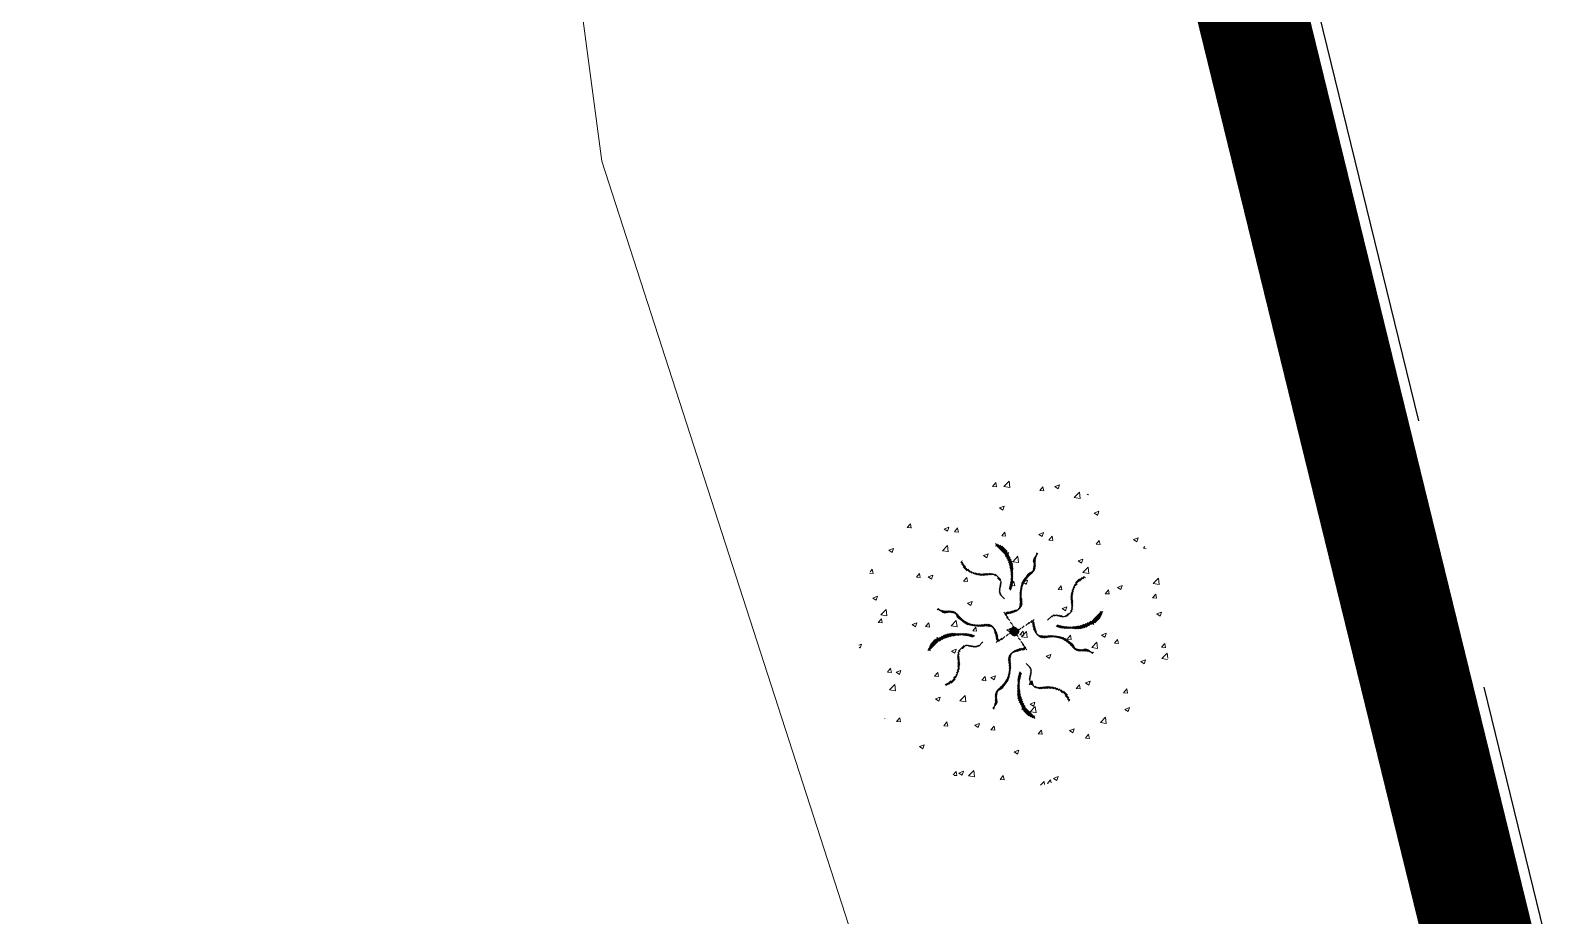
# Model space of a CAD drawing. Header units: metres. Extents: x -8 to 247, y -4 to 148.
# Drawn here: x 232.85 to 239.76, y 70.2 to 74.24 of the extents above; entities that cross this region are included whole.
import ezdxf

# ---------------------------------------------------------------- set-up
doc = ezdxf.new("R2010")
doc.units = ezdxf.units.M
doc.header["$LTSCALE"] = 5
doc.linetypes.add('DISCONTINU', pattern=[0.75, 0.5, -0.25])
doc.layers.add('800 Espace-vert', color=8, linetype='Continuous', lineweight=5)
doc.layers.add('801 ABRES JARDINS', color=8, linetype='Continuous', lineweight=0)
doc.layers.add('_contour jardin', color=3, linetype='Continuous')
doc.layers.add('limite de propriété', color=7, linetype='Continuous')

msp = doc.modelspace()

# ---------------------------------------------------------------- linework, layer by layer
at = {"layer": '800 Espace-vert', "color": 8}
msp.add_lwpolyline([(239.6511, 60.6618), (235.4562, 73.6423), (234.1494, 83.4617), (234.014, 84.5575), (231.5675, 91.2779), (229.7041, 95.402), (229.7041, 95.402), (228.1702, 95.4013), (228.1702, 90.1552), (230.9441, 90.1552), (230.9441, 78.1052), (230.9441, 66.0552)], dxfattribs=at)
at = {"layer": '801 ABRES JARDINS', "color": 8}
for p, q in [((237.2365, 72.1609), (237.251, 72.1781)), ((237.2365, 72.1609), (237.2544, 72.1593)), ((237.2544, 72.1591), (237.251, 72.1779)), ((237.2886, 72.1596), (237.3119, 72.184)), ((237.2886, 72.1596), (237.3152, 72.1555)), ((237.3152, 72.1553), (237.3119, 72.1838)), ((237.4517, 72.1421), (237.4661, 72.1593)), ((237.4696, 72.1403), (237.4661, 72.1591)), ((237.5208, 72.1598), (237.5418, 72.1678)), ((237.5208, 72.1598), (237.5357, 72.1497)), ((237.5358, 72.1495), (237.5418, 72.1676)), ((237.4517, 72.1421), (237.4696, 72.1405)), ((237.6087, 72.11), (237.6321, 72.1343)), ((237.6087, 72.11), (237.6354, 72.1058)), ((237.6354, 72.1056), (237.6321, 72.1341)), ((237.6669, 72.1232), (237.6692, 72.126)), ((237.6669, 72.1232), (237.6758, 72.1225)), ((237.2688, 72.063), (237.2898, 72.0711)), ((237.2688, 72.063), (237.2837, 72.053)), ((237.2837, 72.0527), (237.2898, 72.0709)), ((237.6999, 72.039), (237.7209, 72.0471)), ((237.6999, 72.039), (237.7148, 72.0289)), ((237.7148, 72.0287), (237.7209, 72.0468)), ((236.8478, 71.9729), (236.8622, 71.9901)), ((236.8478, 71.9729), (236.8657, 71.9713)), ((236.8657, 71.9711), (236.8622, 71.9899)), ((237.0167, 71.9663), (237.0377, 71.9743)), ((237.0167, 71.9663), (237.0316, 71.9562)), ((237.0316, 71.956), (237.0377, 71.9741)), ((237.0629, 71.9541), (237.0774, 71.9713)), ((237.0629, 71.9541), (237.0809, 71.9525)), ((237.0809, 71.9523), (237.0774, 71.9711)), ((237.2781, 71.9352), (237.2926, 71.9525)), ((237.2961, 71.9334), (237.2926, 71.9522)), ((237.4478, 71.9422), (237.4688, 71.9503)), ((237.4628, 71.9319), (237.4688, 71.9501)), ((236.7646, 71.8695), (236.7856, 71.8776)), ((236.7796, 71.8592), (236.7856, 71.8773)), ((237.0082, 71.8674), (237.0315, 71.8917)), ((237.0349, 71.8631), (237.0315, 71.8915)), ((237.3167, 71.8347), (237.2506, 71.9008)), ((237.322, 71.8241), (237.2512, 71.895)), ((237.2524, 71.8884), (237.2516, 71.8892)), ((237.3111, 71.8456), (237.2595, 71.8972)), ((237.3068, 71.8552), (237.2691, 71.8929)), ((237.2781, 71.9352), (237.2961, 71.9337)), ((237.3029, 71.8644), (237.2788, 71.8885)), ((237.4478, 71.9422), (237.4628, 71.9322)), ((237.4933, 71.9164), (237.5078, 71.9336)), ((237.4933, 71.9164), (237.5112, 71.9148)), ((237.5112, 71.9146), (237.5078, 71.9334)), ((237.7085, 71.8976), (237.7229, 71.9148)), ((237.7085, 71.8976), (237.7264, 71.896)), ((237.7264, 71.8958), (237.7229, 71.9146)), ((237.879, 71.9182), (237.9, 71.9263)), ((237.879, 71.9182), (237.8939, 71.9081)), ((237.8939, 71.9079), (237.9, 71.926)), ((237.9237, 71.8788), (237.9302, 71.8865)), ((237.9237, 71.8788), (237.9358, 71.8777)), ((236.7646, 71.8695), (236.7795, 71.8594)), ((237.0082, 71.8674), (237.0349, 71.8633)), ((237.1126, 71.7949), (237.0914, 71.8161)), ((237.1028, 71.81), (237.0937, 71.8191)), ((237.0978, 71.8203), (237.0967, 71.8214)), ((237.1958, 71.8455), (237.2168, 71.8535)), ((237.1958, 71.8455), (237.2107, 71.8354)), ((237.2107, 71.8352), (237.2168, 71.8533)), ((237.3256, 71.8152), (237.2946, 71.8463)), ((237.3277, 71.8079), (237.3013, 71.8342)), ((237.3288, 71.8015), (237.3059, 71.8244)), ((237.3091, 71.8529), (237.3068, 71.8552)), ((237.311, 71.8564), (237.3072, 71.8602)), ((237.3294, 71.7956), (237.3093, 71.8156)), ((237.3296, 71.79), (237.312, 71.8076)), ((237.3283, 71.8177), (237.3517, 71.8421)), ((237.3283, 71.8177), (237.355, 71.8136)), ((237.355, 71.8134), (237.3517, 71.8419)), ((237.4316, 71.8153), (237.4217, 71.8253)), ((237.4316, 71.81), (237.422, 71.8196)), ((237.4318, 71.8205), (237.4225, 71.8298)), ((237.4317, 71.8046), (237.4231, 71.8132)), ((237.4318, 71.7992), (237.424, 71.807)), ((237.4322, 71.8253), (237.4241, 71.8334)), ((237.433, 71.8299), (237.4262, 71.8366)), ((237.434, 71.8341), (237.4285, 71.8396)), ((237.4353, 71.8381), (237.4307, 71.8427)), ((237.4368, 71.8419), (237.4328, 71.8459)), ((237.4385, 71.8455), (237.4345, 71.8495)), ((237.4404, 71.8489), (237.4358, 71.8535)), ((237.4424, 71.8522), (237.437, 71.8577)), ((237.6269, 71.8215), (237.6479, 71.8295)), ((237.6269, 71.8215), (237.6418, 71.8114)), ((237.6418, 71.8112), (237.6479, 71.8293)), ((236.6765, 71.7659), (236.6921, 71.7645)), ((236.6787, 71.7715), (236.6887, 71.7833)), ((236.6921, 71.7643), (236.6887, 71.7831)), ((236.8894, 71.7472), (236.9039, 71.7645)), ((236.8894, 71.7472), (236.9073, 71.7457)), ((236.9073, 71.7454), (236.9039, 71.7642)), ((236.9437, 71.7487), (236.9647, 71.7568)), ((236.9437, 71.7487), (236.9586, 71.7387)), ((236.9586, 71.7384), (236.9647, 71.7565)), ((237.1329, 71.7693), (237.0959, 71.8063)), ((237.1212, 71.7757), (237.1026, 71.7943)), ((237.1046, 71.7284), (237.119, 71.7456)), ((237.1225, 71.7266), (237.119, 71.7454)), ((237.1422, 71.7653), (237.1245, 71.783)), ((237.1508, 71.762), (237.1396, 71.7732)), ((237.1587, 71.7594), (237.149, 71.7691)), ((237.1658, 71.7576), (237.1569, 71.7665)), ((237.1724, 71.7563), (237.1638, 71.7649)), ((237.1784, 71.7556), (237.1702, 71.7638)), ((237.1842, 71.7552), (237.1761, 71.7632)), ((237.1896, 71.755), (237.1817, 71.7629)), ((237.1949, 71.755), (237.1871, 71.7628)), ((237.2, 71.7553), (237.1922, 71.763)), ((237.2049, 71.7556), (237.1973, 71.7633)), ((237.2097, 71.7561), (237.2023, 71.7636)), ((237.2145, 71.7567), (237.2072, 71.7639)), ((237.2192, 71.7573), (237.2122, 71.7642)), ((237.2239, 71.7579), (237.2173, 71.7645)), ((237.2288, 71.7582), (237.2225, 71.7646)), ((237.2343, 71.7581), (237.2279, 71.7644)), ((237.2406, 71.757), (237.2337, 71.7639)), ((237.2496, 71.7533), (237.2402, 71.7627)), ((237.2737, 71.7345), (237.248, 71.7602)), ((237.276, 71.7269), (237.2595, 71.7434)), ((237.3297, 71.7846), (237.3142, 71.8002)), ((237.3296, 71.7794), (237.3159, 71.7931)), ((237.3295, 71.7742), (237.3173, 71.7864)), ((237.3294, 71.7691), (237.3184, 71.78)), ((237.3292, 71.7639), (237.3193, 71.7738)), ((237.3292, 71.7586), (237.3199, 71.7679)), ((237.3292, 71.7533), (237.3204, 71.7621)), ((237.329, 71.7323), (237.3205, 71.7408)), ((237.3292, 71.748), (237.3206, 71.7566)), ((237.3292, 71.7427), (237.3207, 71.7512)), ((237.3291, 71.7375), (237.3207, 71.7459)), ((237.387, 71.7326), (237.3803, 71.7393)), ((237.3892, 71.7357), (237.3827, 71.7422)), ((237.3915, 71.7387), (237.3851, 71.7452)), ((237.3939, 71.7417), (237.3874, 71.7481)), ((237.3963, 71.7445), (237.3897, 71.7511)), ((237.3988, 71.7473), (237.3919, 71.7543)), ((237.4014, 71.75), (237.394, 71.7575)), ((237.4041, 71.7526), (237.3962, 71.7606)), ((237.4069, 71.7552), (237.3986, 71.7634)), ((237.4097, 71.7577), (237.4015, 71.7659)), ((237.4125, 71.7602), (237.4049, 71.7678)), ((237.4153, 71.7627), (237.4085, 71.7695)), ((237.418, 71.7652), (237.4121, 71.7712)), ((237.4207, 71.7679), (237.4153, 71.7732)), ((237.4232, 71.7707), (237.418, 71.7759)), ((237.4255, 71.7737), (237.4199, 71.7793)), ((237.4275, 71.777), (237.4212, 71.7833)), ((237.4291, 71.7807), (237.4222, 71.7876)), ((237.4304, 71.7847), (237.4231, 71.792)), ((237.4312, 71.7892), (237.4238, 71.7966)), ((237.4316, 71.7941), (237.4241, 71.8016)), ((237.6076, 71.7088), (237.6446, 71.7459)), ((237.6141, 71.7206), (237.6326, 71.7392)), ((237.6333, 71.7292), (237.6545, 71.7504)), ((237.6483, 71.739), (237.6575, 71.7481)), ((237.6485, 71.7681), (237.6719, 71.7924)), ((237.6485, 71.7681), (237.6752, 71.7639)), ((237.6586, 71.744), (237.6598, 71.7451)), ((237.6752, 71.7637), (237.6719, 71.7922)), ((237.9687, 71.7184), (237.9921, 71.7428)), ((237.9954, 71.7141), (237.9921, 71.7426)), ((237.1046, 71.7284), (237.1225, 71.7268)), ((237.2721, 71.6778), (237.2661, 71.6838)), ((237.2711, 71.6841), (237.2663, 71.689)), ((237.2713, 71.6892), (237.2668, 71.6937)), ((237.276, 71.6686), (237.2669, 71.6777)), ((237.2719, 71.6939), (237.2676, 71.6982)), ((237.2728, 71.6983), (237.2684, 71.7028)), ((237.2738, 71.7026), (237.2692, 71.7073)), ((237.2748, 71.7069), (237.27, 71.7117)), ((237.2902, 71.6491), (237.2702, 71.6691)), ((237.2757, 71.7113), (237.271, 71.7161)), ((237.2764, 71.716), (237.2719, 71.7205)), ((237.2766, 71.721), (237.2721, 71.7256)), ((237.3202, 71.6881), (237.3116, 71.6967)), ((237.3216, 71.692), (237.313, 71.7006)), ((237.3229, 71.6959), (237.3142, 71.7046)), ((237.3242, 71.7), (237.3154, 71.7087)), ((237.3253, 71.7041), (237.3165, 71.713)), ((237.3263, 71.7085), (237.3175, 71.7173)), ((237.3271, 71.7129), (237.3183, 71.7218)), ((237.3278, 71.7176), (237.319, 71.7264)), ((237.3283, 71.7224), (237.3196, 71.7311)), ((237.3197, 71.7096), (237.3342, 71.7268)), ((237.3197, 71.7096), (237.3377, 71.708)), ((237.3287, 71.7273), (237.3201, 71.7359)), ((237.3377, 71.7078), (237.3342, 71.7266)), ((237.3685, 71.661), (237.3607, 71.6688)), ((237.3682, 71.6666), (237.361, 71.6737)), ((237.3681, 71.672), (237.3615, 71.6785)), ((237.3683, 71.6771), (237.3621, 71.6833)), ((237.3686, 71.682), (237.3627, 71.688)), ((237.3692, 71.6868), (237.3634, 71.6926)), ((237.3699, 71.6914), (237.3641, 71.6972)), ((237.3708, 71.6958), (237.3648, 71.7017)), ((237.3718, 71.7), (237.3657, 71.7062)), ((237.373, 71.7042), (237.3666, 71.7106)), ((237.3744, 71.7081), (237.3677, 71.7148)), ((237.3758, 71.712), (237.3689, 71.7189)), ((237.3774, 71.7157), (237.3703, 71.7228)), ((237.3791, 71.7193), (237.3719, 71.7265)), ((237.381, 71.7228), (237.3737, 71.73)), ((237.3748, 71.7247), (237.3958, 71.7328)), ((237.3748, 71.7247), (237.3898, 71.7146)), ((237.3829, 71.7262), (237.3758, 71.7332)), ((237.3849, 71.7294), (237.378, 71.7363)), ((237.3898, 71.7144), (237.3958, 71.7325)), ((237.5349, 71.6908), (237.5494, 71.708)), ((237.5349, 71.6908), (237.5529, 71.6892)), ((237.5529, 71.6889), (237.5494, 71.7078)), ((237.5939, 71.6633), (237.6022, 71.6716)), ((237.5947, 71.6694), (237.6032, 71.6779)), ((237.5959, 71.6759), (237.6049, 71.6849)), ((237.5978, 71.6831), (237.6074, 71.6928)), ((237.6004, 71.691), (237.6116, 71.7022)), ((237.6036, 71.6996), (237.6213, 71.7172)), ((237.7501, 71.6719), (237.7646, 71.6892)), ((237.7501, 71.6719), (237.768, 71.6704)), ((237.768, 71.6701), (237.7646, 71.6889)), ((237.806, 71.7007), (237.827, 71.7087)), ((237.806, 71.7007), (237.8209, 71.6906)), ((237.8209, 71.6904), (237.827, 71.7085)), ((237.9653, 71.6531), (237.9797, 71.6703)), ((237.9687, 71.7184), (237.9954, 71.7143)), ((237.9832, 71.6513), (237.9797, 71.6701)), ((236.6916, 71.652), (236.7126, 71.66)), ((236.6916, 71.652), (236.7066, 71.6419)), ((236.7066, 71.6417), (236.7126, 71.6598)), ((236.9896, 71.6041), (236.9841, 71.5986)), ((236.9929, 71.6021), (236.9883, 71.5975)), ((236.9963, 71.6002), (236.9922, 71.5961)), ((237.1228, 71.6279), (237.1438, 71.636)), ((237.1228, 71.6279), (237.1377, 71.6179)), ((237.1377, 71.6176), (237.1438, 71.6358)), ((237.3533, 71.5966), (237.3495, 71.6005)), ((237.3562, 71.599), (237.3527, 71.6025)), ((237.359, 71.6015), (237.3554, 71.6052)), ((237.3616, 71.6042), (237.3573, 71.6085)), ((237.364, 71.6071), (237.3588, 71.6123)), ((237.3662, 71.6103), (237.3599, 71.6165)), ((237.3691, 71.6551), (237.3606, 71.6636)), ((237.3699, 71.6489), (237.3607, 71.6582)), ((237.3681, 71.6136), (237.3607, 71.6211)), ((237.3708, 71.6427), (237.3609, 71.6526)), ((237.3716, 71.6367), (237.3612, 71.647)), ((237.3697, 71.6173), (237.3612, 71.6259)), ((237.3719, 71.6311), (237.3615, 71.6415)), ((237.371, 71.6214), (237.3615, 71.6309)), ((237.3717, 71.626), (237.3616, 71.6361)), ((237.5539, 71.6039), (237.5749, 71.612)), ((237.5539, 71.6039), (237.5688, 71.5938)), ((237.5688, 71.5936), (237.5749, 71.6117)), ((237.5917, 71.5921), (237.6011, 71.6016)), ((237.5933, 71.6522), (237.6012, 71.66)), ((237.5934, 71.6469), (237.6012, 71.6547)), ((237.5935, 71.6576), (237.6015, 71.6656)), ((237.5936, 71.6418), (237.6013, 71.6495)), ((237.594, 71.6369), (237.6016, 71.6445)), ((237.5944, 71.632), (237.6019, 71.6395)), ((237.595, 71.6273), (237.6023, 71.6346)), ((237.5954, 71.6012), (237.6023, 71.608)), ((237.5956, 71.6226), (237.6026, 71.6296)), ((237.5962, 71.6179), (237.6028, 71.6245)), ((237.5964, 71.6075), (237.6028, 71.6138)), ((237.5966, 71.6129), (237.6029, 71.6193)), ((237.9653, 71.6531), (237.9832, 71.6515)), ((236.7158, 71.5404), (236.7303, 71.5576)), ((236.7158, 71.5404), (236.7338, 71.5388)), ((236.7278, 71.5752), (236.7511, 71.5995)), ((236.7278, 71.5752), (236.7545, 71.571)), ((236.7338, 71.5386), (236.7303, 71.5574)), ((236.7545, 71.5708), (236.7511, 71.5993)), ((236.8707, 71.5312), (236.8917, 71.5392)), ((236.8707, 71.5312), (236.8856, 71.5211)), ((236.8856, 71.5209), (236.8917, 71.539)), ((236.931, 71.5216), (236.9455, 71.5388)), ((236.949, 71.5198), (236.9455, 71.5386)), ((236.9999, 71.5985), (236.9958, 71.5944)), ((237.0037, 71.597), (236.9991, 71.5924)), ((237.0077, 71.5957), (237.0021, 71.5901)), ((237.0119, 71.5946), (237.0052, 71.5879)), ((237.0165, 71.5938), (237.0084, 71.5858)), ((237.0213, 71.5934), (237.012, 71.5841)), ((237.0265, 71.5932), (237.0165, 71.5833)), ((237.0318, 71.5933), (237.0221, 71.5836)), ((237.0372, 71.5934), (237.0285, 71.5847)), ((237.0425, 71.5934), (237.0347, 71.5856)), ((237.0477, 71.5933), (237.0402, 71.5858)), ((237.0526, 71.5928), (237.0451, 71.5854)), ((237.0479, 71.5255), (237.0713, 71.5499)), ((237.057, 71.592), (237.0498, 71.5847)), ((237.0611, 71.5908), (237.0542, 71.5839)), ((237.0648, 71.5891), (237.0585, 71.5829)), ((237.0681, 71.5871), (237.0625, 71.5815)), ((237.0711, 71.5848), (237.0659, 71.5796)), ((237.0739, 71.5823), (237.0685, 71.577)), ((237.0765, 71.5797), (237.0706, 71.5737)), ((237.0746, 71.5212), (237.0713, 71.5497)), ((237.0791, 71.5769), (237.0723, 71.5701)), ((237.0816, 71.5741), (237.074, 71.5665)), ((237.0841, 71.5713), (237.0759, 71.5631)), ((237.0866, 71.5685), (237.0783, 71.5603)), ((237.0891, 71.5658), (237.0812, 71.5578)), ((237.0918, 71.5631), (237.0843, 71.5556)), ((237.0945, 71.5605), (237.0875, 71.5535)), ((237.0972, 71.558), (237.0906, 71.5514)), ((237.1001, 71.5555), (237.0937, 71.5491)), ((237.103, 71.5531), (237.0966, 71.5467)), ((237.106, 71.5508), (237.0995, 71.5443)), ((237.1091, 71.5486), (237.1025, 71.542)), ((237.1123, 71.5465), (237.1054, 71.5396)), ((237.1156, 71.5445), (237.1085, 71.5374)), ((237.119, 71.5426), (237.1118, 71.5354)), ((237.1225, 71.5408), (237.1152, 71.5335)), ((237.1261, 71.5391), (237.1189, 71.5319)), ((237.1298, 71.5375), (237.1229, 71.5305)), ((237.1336, 71.536), (237.127, 71.5293)), ((237.1376, 71.5347), (237.1312, 71.5283)), ((237.1417, 71.5335), (237.1356, 71.5273)), ((237.146, 71.5324), (237.14, 71.5265)), ((237.1504, 71.5316), (237.1446, 71.5257)), ((237.155, 71.5308), (237.1492, 71.525)), ((237.1867, 71.5307), (237.1782, 71.5222)), ((237.1929, 71.5316), (237.1836, 71.5223)), ((237.1991, 71.5325), (237.1891, 71.5226)), ((237.2051, 71.5332), (237.1947, 71.5229)), ((237.2107, 71.5335), (237.2003, 71.5231)), ((237.2158, 71.5333), (237.2057, 71.5232)), ((237.2204, 71.5326), (237.2109, 71.5231)), ((237.2245, 71.5314), (237.2159, 71.5228)), ((237.301, 71.5747), (237.2876, 71.5881)), ((237.3078, 71.5626), (237.2917, 71.5786)), ((237.3015, 71.5795), (237.2966, 71.5844)), ((237.3063, 71.5799), (237.2983, 71.588)), ((237.3154, 71.5497), (237.3006, 71.5645)), ((237.3111, 71.5805), (237.3032, 71.5884)), ((237.3157, 71.5812), (237.3079, 71.589)), ((237.3202, 71.582), (237.3125, 71.5897)), ((237.3246, 71.5829), (237.3169, 71.5906)), ((237.3277, 71.5321), (237.3171, 71.5427)), ((237.3287, 71.5841), (237.3211, 71.5917)), ((237.3327, 71.5854), (237.3251, 71.593)), ((237.3365, 71.5869), (237.329, 71.5944)), ((237.3401, 71.5886), (237.333, 71.5957)), ((237.3436, 71.5904), (237.3372, 71.5968)), ((237.347, 71.5923), (237.3415, 71.5978)), ((237.3502, 71.5944), (237.3457, 71.599)), ((237.3881, 71.5264), (237.4028, 71.5412)), ((237.401, 71.534), (237.417, 71.55)), ((237.4131, 71.5408), (237.4264, 71.5542)), ((237.4178, 71.5403), (237.4227, 71.5452)), ((237.4183, 71.5354), (237.4263, 71.5434)), ((237.4188, 71.5307), (237.4268, 71.5386)), ((237.4195, 71.526), (237.4273, 71.5338)), ((237.4875, 71.5516), (237.5075, 71.5716)), ((237.507, 71.5658), (237.516, 71.5748)), ((237.5161, 71.5696), (237.5221, 71.5756)), ((237.5224, 71.5706), (237.5273, 71.5755)), ((237.5276, 71.5705), (237.532, 71.5749)), ((237.5322, 71.5698), (237.5366, 71.5742)), ((237.5367, 71.5689), (237.5411, 71.5734)), ((237.541, 71.568), (237.5456, 71.5726)), ((237.5453, 71.567), (237.5501, 71.5717)), ((237.5497, 71.5661), (237.5544, 71.5708)), ((237.5543, 71.5654), (237.5588, 71.5699)), ((237.5594, 71.5652), (237.5639, 71.5697)), ((237.5653, 71.5657), (237.5818, 71.5822)), ((237.5729, 71.568), (237.5986, 71.5937)), ((237.6339, 71.5124), (237.654, 71.5325)), ((237.6398, 71.513), (237.6627, 71.5359)), ((237.6462, 71.5141), (237.6726, 71.5405)), ((237.6536, 71.5161), (237.6846, 71.5472)), ((237.6625, 71.5197), (237.7333, 71.5906)), ((237.6731, 71.5251), (237.7392, 71.5911)), ((237.684, 71.5307), (237.7356, 71.5823)), ((237.6913, 71.5326), (237.6936, 71.535)), ((237.6936, 71.535), (237.7313, 71.5726)), ((237.6948, 71.5308), (237.6985, 71.5346)), ((237.7028, 71.5389), (237.7269, 71.563)), ((237.7268, 71.5894), (237.7276, 71.5902)), ((237.985, 71.5799), (238.0061, 71.5879)), ((237.985, 71.5799), (238, 71.5698)), ((238, 71.5696), (238.0061, 71.5877)), ((236.931, 71.5216), (236.9489, 71.52)), ((237.007, 71.4784), (236.941, 71.4123)), ((236.9961, 71.4728), (236.9445, 71.4212)), ((237.0177, 71.4837), (236.9468, 71.4128)), ((236.9865, 71.4685), (236.9489, 71.4308)), ((236.9773, 71.4646), (236.9532, 71.4405)), ((236.9854, 71.4726), (236.9816, 71.4688)), ((236.9889, 71.4708), (236.9865, 71.4685)), ((237.0266, 71.4873), (236.9955, 71.4562)), ((237.0339, 71.4893), (237.0075, 71.4629)), ((237.0403, 71.4904), (237.0174, 71.4675)), ((237.0462, 71.491), (237.0261, 71.471)), ((237.0518, 71.4913), (237.0342, 71.4737)), ((237.0571, 71.4913), (237.0416, 71.4758)), ((237.0479, 71.5255), (237.0746, 71.5214)), ((237.0624, 71.4913), (237.0487, 71.4776)), ((237.0676, 71.4911), (237.0554, 71.479)), ((237.0727, 71.491), (237.0618, 71.4801)), ((237.0779, 71.4909), (237.068, 71.4809)), ((237.0832, 71.4908), (237.0739, 71.4816)), ((237.0885, 71.4908), (237.0796, 71.482)), ((237.0938, 71.4908), (237.0852, 71.4823)), ((237.099, 71.4908), (237.0906, 71.4824)), ((237.1043, 71.4907), (237.0958, 71.4823)), ((237.1094, 71.4906), (237.1009, 71.4821)), ((237.1145, 71.4904), (237.1059, 71.4818)), ((237.1194, 71.49), (237.1107, 71.4813)), ((237.1242, 71.4895), (237.1154, 71.4807)), ((237.1288, 71.4888), (237.12, 71.4799)), ((237.1333, 71.488), (237.1245, 71.4791)), ((237.1376, 71.487), (237.1288, 71.4781)), ((237.1418, 71.4858), (237.133, 71.4771)), ((237.1459, 71.4846), (237.1372, 71.4759)), ((237.1498, 71.4832), (237.1412, 71.4746)), ((237.1537, 71.4818), (237.1451, 71.4732)), ((237.1462, 71.5027), (237.1607, 71.52)), ((237.1462, 71.5027), (237.1641, 71.5012)), ((237.1597, 71.5303), (237.1538, 71.5244)), ((237.1647, 71.5299), (237.1585, 71.5237)), ((237.1641, 71.5009), (237.1607, 71.5197)), ((237.1698, 71.5298), (237.1632, 71.5232)), ((237.1752, 71.5298), (237.168, 71.5227)), ((237.1808, 71.5302), (237.173, 71.5223)), ((237.2282, 71.5298), (237.2207, 71.5223)), ((237.2315, 71.5278), (237.2252, 71.5216)), ((237.2346, 71.5256), (237.2295, 71.5205)), ((237.2375, 71.5232), (237.2333, 71.519)), ((237.2402, 71.5206), (237.2366, 71.517)), ((237.2428, 71.5179), (237.2393, 71.5144)), ((237.2451, 71.5149), (237.2413, 71.5111)), ((237.2474, 71.5119), (237.2428, 71.5073)), ((237.2494, 71.5086), (237.244, 71.5032)), ((237.2514, 71.5053), (237.245, 71.4989)), ((237.2532, 71.5018), (237.2461, 71.4947)), ((237.2548, 71.4981), (237.2474, 71.4907)), ((237.2563, 71.4943), (237.2488, 71.4868)), ((237.2577, 71.4904), (237.2501, 71.4828)), ((237.2588, 71.4862), (237.2512, 71.4786)), ((237.2598, 71.4819), (237.2521, 71.4742)), ((237.2606, 71.4774), (237.2528, 71.4696)), ((237.2613, 71.4727), (237.2534, 71.4648)), ((237.2671, 71.4626), (237.2537, 71.4493)), ((237.2618, 71.468), (237.2538, 71.46)), ((237.2623, 71.4632), (237.2574, 71.4583)), ((237.2792, 71.4694), (237.2631, 71.4534)), ((237.2921, 71.477), (237.2773, 71.4622)), ((237.3097, 71.4893), (237.2991, 71.4787)), ((237.3018, 71.5071), (237.3228, 71.5152)), ((237.3018, 71.5071), (237.3168, 71.4971)), ((237.3134, 71.4995), (237.3349, 71.5209)), ((237.3137, 71.5051), (237.3297, 71.5211)), ((237.3144, 71.4952), (237.3392, 71.52)), ((237.3226, 71.4969), (237.3144, 71.4887)), ((237.3161, 71.4915), (237.343, 71.5185)), ((237.3168, 71.4968), (237.3228, 71.515)), ((237.3182, 71.4884), (237.3462, 71.5164)), ((237.3208, 71.4856), (237.3488, 71.5136)), ((237.3237, 71.4833), (237.3511, 71.5107)), ((237.3252, 71.4942), (237.3243, 71.4933)), ((237.327, 71.4813), (237.355, 71.5092)), ((237.3353, 71.5192), (237.3271, 71.5274)), ((237.3308, 71.4798), (237.3658, 71.5147)), ((237.3326, 71.5166), (237.3317, 71.5175)), ((237.3353, 71.479), (237.358, 71.5017)), ((237.3411, 71.4794), (237.3564, 71.4947)), ((237.3449, 71.4842), (237.3531, 71.476)), ((237.3476, 71.4868), (237.3484, 71.4859)), ((237.3525, 71.4713), (237.3631, 71.4607)), ((237.355, 71.5092), (237.3558, 71.5101)), ((237.3614, 71.4839), (237.3758, 71.5012)), ((237.3614, 71.4839), (237.3793, 71.4824)), ((237.3681, 71.4758), (237.3915, 71.5002)), ((237.3681, 71.4758), (237.3948, 71.4717)), ((237.3705, 71.5141), (237.381, 71.5247)), ((237.3793, 71.4821), (237.3758, 71.5009)), ((237.3948, 71.4715), (237.3915, 71.5)), ((237.4203, 71.5215), (237.428, 71.5292)), ((237.4213, 71.5172), (237.4289, 71.5248)), ((237.4224, 71.5131), (237.43, 71.5206)), ((237.4238, 71.5091), (237.4313, 71.5167)), ((237.4253, 71.5053), (237.4327, 71.5127)), ((237.4269, 71.5017), (237.434, 71.5087)), ((237.4287, 71.4981), (237.4351, 71.5045)), ((237.4307, 71.4948), (237.4361, 71.5003)), ((237.4328, 71.4916), (237.4373, 71.4961)), ((237.435, 71.4885), (237.4388, 71.4923)), ((237.4374, 71.4856), (237.4408, 71.489)), ((237.4399, 71.4828), (237.4435, 71.4864)), ((237.4426, 71.4802), (237.4469, 71.4844)), ((237.4455, 71.4778), (237.4507, 71.483)), ((237.4486, 71.4756), (237.4549, 71.4819)), ((237.452, 71.4737), (237.4594, 71.4811)), ((237.4557, 71.472), (237.4642, 71.4806)), ((237.4597, 71.4708), (237.4692, 71.4803)), ((237.4643, 71.4701), (237.4745, 71.4802)), ((237.4694, 71.4699), (237.4798, 71.4803)), ((237.4751, 71.4702), (237.4854, 71.4805)), ((237.4811, 71.4709), (237.491, 71.4809)), ((237.4873, 71.4718), (237.4966, 71.4811)), ((237.4934, 71.4727), (237.502, 71.4812)), ((237.4993, 71.4733), (237.5071, 71.4811)), ((237.5049, 71.4736), (237.5121, 71.4807)), ((237.5103, 71.4736), (237.5169, 71.4802)), ((237.5155, 71.4735), (237.5216, 71.4797)), ((237.5204, 71.4731), (237.5263, 71.4791)), ((237.5252, 71.4726), (237.531, 71.4784)), ((237.5264, 71.5216), (237.535, 71.5302)), ((237.5297, 71.4719), (237.5356, 71.4777)), ((237.5303, 71.5202), (237.539, 71.5288)), ((237.5341, 71.471), (237.5401, 71.4769)), ((237.5343, 71.5188), (237.543, 71.5275)), ((237.5383, 71.5176), (237.5471, 71.5263)), ((237.5384, 71.4699), (237.5446, 71.4761)), ((237.5425, 71.5165), (237.5513, 71.5253)), ((237.5425, 71.4687), (237.5489, 71.4751)), ((237.5465, 71.4674), (237.5532, 71.4741)), ((237.5468, 71.5155), (237.5557, 71.5243)), ((237.5503, 71.4659), (237.5573, 71.4729)), ((237.5513, 71.5146), (237.5601, 71.5235)), ((237.554, 71.4643), (237.5612, 71.4715)), ((237.5559, 71.514), (237.5647, 71.5227)), ((237.5576, 71.4626), (237.5649, 71.4699)), ((237.5607, 71.5134), (237.5694, 71.5221)), ((237.5611, 71.4608), (237.5683, 71.468)), ((237.5645, 71.4589), (237.5716, 71.466)), ((237.5656, 71.5131), (237.5742, 71.5217)), ((237.5678, 71.4569), (237.5747, 71.4638)), ((237.5707, 71.5128), (237.5792, 71.5213)), ((237.5758, 71.5127), (237.5843, 71.5211)), ((237.5766, 71.4651), (237.591, 71.4823)), ((237.5766, 71.4651), (237.5945, 71.4635)), ((237.5811, 71.5126), (237.5895, 71.521)), ((237.5864, 71.5126), (237.5949, 71.5211)), ((237.5945, 71.4633), (237.591, 71.4821)), ((237.5917, 71.5126), (237.6005, 71.5214)), ((237.597, 71.5126), (237.6062, 71.5218)), ((237.6022, 71.5125), (237.6122, 71.5225)), ((237.6074, 71.5124), (237.6183, 71.5233)), ((237.6126, 71.5123), (237.6247, 71.5245)), ((237.6178, 71.5121), (237.6315, 71.5259)), ((237.623, 71.5121), (237.6385, 71.5276)), ((237.6284, 71.5122), (237.646, 71.5298)), ((237.733, 71.4831), (237.754, 71.4912)), ((237.733, 71.4831), (237.7479, 71.4731)), ((237.7479, 71.4728), (237.754, 71.4909)), ((237.7917, 71.4463), (237.8062, 71.4635)), ((237.8097, 71.4445), (237.8062, 71.4633)), ((236.6274, 71.4378), (236.6396, 71.4425)), ((236.6283, 71.4279), (236.6336, 71.4244)), ((236.6336, 71.4241), (236.6396, 71.4422)), ((236.9533, 71.414), (236.9525, 71.4132)), ((237.0498, 71.4104), (237.0708, 71.4185)), ((237.0498, 71.4104), (237.0647, 71.4003)), ((237.0647, 71.4001), (237.0708, 71.4182)), ((237.0837, 71.3959), (237.0774, 71.3896)), ((237.0847, 71.4023), (237.0779, 71.3954)), ((237.0884, 71.4113), (237.079, 71.4019)), ((237.1072, 71.4354), (237.0816, 71.4097)), ((237.1149, 71.4377), (237.0984, 71.4212)), ((237.1207, 71.4383), (237.1162, 71.4337)), ((237.1258, 71.438), (237.1213, 71.4335)), ((237.1304, 71.4373), (237.1257, 71.4326)), ((237.1348, 71.4365), (237.1301, 71.4317)), ((237.1392, 71.4355), (237.1345, 71.4308)), ((237.1435, 71.4345), (237.139, 71.43)), ((237.1479, 71.4336), (237.1435, 71.4292)), ((237.1525, 71.4329), (237.1481, 71.4285)), ((237.1577, 71.4328), (237.1528, 71.4279)), ((237.164, 71.4338), (237.158, 71.4278)), ((237.1732, 71.4377), (237.1641, 71.4286)), ((237.1926, 71.4518), (237.1726, 71.4318)), ((237.3139, 71.3932), (237.3202, 71.3869)), ((237.3161, 71.3963), (237.3213, 71.3911)), ((237.3185, 71.3992), (237.3228, 71.3949)), ((237.3211, 71.4019), (237.3248, 71.3982)), ((237.3239, 71.4044), (237.3274, 71.4009)), ((237.3268, 71.4068), (237.3307, 71.403)), ((237.3299, 71.409), (237.3345, 71.4045)), ((237.3331, 71.4111), (237.3386, 71.4056)), ((237.3365, 71.413), (237.3429, 71.4066)), ((237.34, 71.4148), (237.3471, 71.4077)), ((237.3437, 71.4165), (237.3511, 71.409)), ((237.3475, 71.418), (237.355, 71.4104)), ((237.3514, 71.4193), (237.359, 71.4117)), ((237.3556, 71.4205), (237.3632, 71.4129)), ((237.3599, 71.4215), (237.3676, 71.4138)), ((237.3644, 71.4223), (237.3722, 71.4145)), ((237.3648, 71.4537), (237.3795, 71.4389)), ((237.369, 71.4229), (237.377, 71.415)), ((237.3724, 71.4408), (237.3884, 71.4248)), ((237.3738, 71.4235), (237.3818, 71.4155)), ((237.3786, 71.4239), (237.3835, 71.4191)), ((237.3792, 71.4287), (237.3925, 71.4154)), ((237.4809, 71.3864), (237.5019, 71.3944)), ((237.4958, 71.3761), (237.5019, 71.3942)), ((237.571, 71.4548), (237.5777, 71.4615)), ((237.5741, 71.4526), (237.5806, 71.4591)), ((237.5771, 71.4503), (237.5835, 71.4567)), ((237.58, 71.4479), (237.5865, 71.4543)), ((237.5829, 71.4455), (237.5895, 71.4521)), ((237.5857, 71.4429), (237.5926, 71.4499)), ((237.5884, 71.4403), (237.5958, 71.4478)), ((237.591, 71.4376), (237.5989, 71.4456)), ((237.5935, 71.4349), (237.6018, 71.4431)), ((237.596, 71.4321), (237.6042, 71.4403)), ((237.5985, 71.4293), (237.6062, 71.4369)), ((237.601, 71.4265), (237.6078, 71.4333)), ((237.6036, 71.4238), (237.6096, 71.4297)), ((237.6063, 71.4211), (237.6116, 71.4264)), ((237.6091, 71.4186), (237.6142, 71.4238)), ((237.6121, 71.4163), (237.6177, 71.4219)), ((237.6154, 71.4143), (237.6216, 71.4206)), ((237.619, 71.4126), (237.6259, 71.4196)), ((237.6231, 71.4114), (237.6304, 71.4187)), ((237.6276, 71.4106), (237.635, 71.418)), ((237.6324, 71.4102), (237.6399, 71.4176)), ((237.6376, 71.41), (237.6454, 71.4178)), ((237.6429, 71.4101), (237.6516, 71.4187)), ((237.6483, 71.4102), (237.658, 71.4198)), ((237.6537, 71.4102), (237.6636, 71.4201)), ((237.6588, 71.41), (237.6681, 71.4193)), ((237.6637, 71.4096), (237.6717, 71.4176)), ((237.6682, 71.4088), (237.6749, 71.4155)), ((237.6725, 71.4078), (237.678, 71.4133)), ((237.6765, 71.4064), (237.681, 71.411)), ((237.6802, 71.4049), (237.6843, 71.409)), ((237.6838, 71.4032), (237.6879, 71.4073)), ((237.6873, 71.4014), (237.6919, 71.4059)), ((237.6883, 71.4262), (237.7117, 71.4505)), ((237.6883, 71.4262), (237.715, 71.422)), ((237.6906, 71.3994), (237.696, 71.4048)), ((237.715, 71.4219), (237.7117, 71.4503)), ((237.7917, 71.4463), (237.8097, 71.4447)), ((238.0069, 71.4274), (238.0214, 71.4447)), ((238.0069, 71.4274), (238.0248, 71.4259)), ((238.0085, 71.3765), (238.0318, 71.4009)), ((238.0248, 71.4256), (238.0214, 71.4444)), ((238.0344, 71.3784), (238.0318, 71.4007)), ((236.7575, 71.3147), (236.7719, 71.332)), ((236.7754, 71.3129), (236.7719, 71.3317)), ((237.0842, 71.3275), (237.0752, 71.3185)), ((237.0854, 71.334), (237.0769, 71.3255)), ((237.0836, 71.3905), (237.0772, 71.3841)), ((237.0839, 71.3855), (237.0773, 71.3789)), ((237.0845, 71.3808), (237.0775, 71.3739)), ((237.0851, 71.3761), (237.0779, 71.3689)), ((237.0862, 71.3401), (237.078, 71.3318)), ((237.0857, 71.3714), (237.0782, 71.3639)), ((237.0862, 71.3666), (237.0785, 71.3589)), ((237.0866, 71.3458), (237.0786, 71.3378)), ((237.0865, 71.3616), (237.0788, 71.3539)), ((237.0867, 71.3565), (237.0789, 71.3487)), ((237.0868, 71.3513), (237.0789, 71.3434)), ((237.3083, 71.3723), (237.3187, 71.3619)), ((237.3084, 71.3774), (237.3186, 71.3673)), ((237.3086, 71.3667), (237.3189, 71.3564)), ((237.3092, 71.382), (237.3187, 71.3725)), ((237.3093, 71.3607), (237.3192, 71.3508)), ((237.3102, 71.3545), (237.3195, 71.3452)), ((237.3104, 71.3861), (237.3189, 71.3776)), ((237.311, 71.3483), (237.3196, 71.3398)), ((237.3116, 71.3425), (237.3194, 71.3346)), ((237.3118, 71.3263), (237.318, 71.3201)), ((237.3119, 71.3368), (237.3191, 71.3297)), ((237.312, 71.3898), (237.3195, 71.3824)), ((237.312, 71.3315), (237.3186, 71.3249)), ((237.3899, 71.3543), (237.4099, 71.3343)), ((237.4041, 71.3348), (237.4132, 71.3257)), ((237.408, 71.3256), (237.414, 71.3196)), ((237.4809, 71.3864), (237.4958, 71.3763)), ((237.9121, 71.3623), (237.9331, 71.3704)), ((237.9121, 71.3623), (237.927, 71.3523)), ((237.927, 71.352), (237.9331, 71.3702)), ((238.0085, 71.3765), (238.0334, 71.3727)), ((236.7575, 71.3147), (236.7754, 71.3132)), ((236.7675, 71.2333), (236.7909, 71.2576)), ((236.7942, 71.2289), (236.7909, 71.2574)), ((236.7977, 71.3136), (236.8187, 71.3217)), ((236.7977, 71.3136), (236.8126, 71.3036)), ((236.8126, 71.3033), (236.8187, 71.3215)), ((236.9726, 71.2959), (236.9871, 71.3132)), ((236.9726, 71.2959), (236.9906, 71.2943)), ((236.9906, 71.2941), (236.9871, 71.3129)), ((237.0215, 71.2595), (237.0203, 71.2583)), ((237.0318, 71.2645), (237.0227, 71.2553)), ((237.0468, 71.2742), (237.0257, 71.253)), ((237.0725, 71.2946), (237.0355, 71.2576)), ((237.066, 71.2828), (237.0475, 71.2643)), ((237.0765, 71.3039), (237.0588, 71.2862)), ((237.0797, 71.3124), (237.0686, 71.3012)), ((237.0823, 71.3203), (237.0727, 71.3107)), ((237.1878, 71.2771), (237.2023, 71.2943)), ((237.1878, 71.2771), (237.2058, 71.2755)), ((237.2058, 71.2753), (237.2023, 71.2941)), ((237.2288, 71.2896), (237.2499, 71.2977)), ((237.2288, 71.2896), (237.2438, 71.2795)), ((237.2438, 71.2793), (237.2499, 71.2974)), ((237.2813, 71.2561), (237.2882, 71.2492)), ((237.2838, 71.2589), (237.2904, 71.2523)), ((237.2863, 71.2617), (237.2927, 71.2553)), ((237.2886, 71.2647), (237.2951, 71.2583)), ((237.2909, 71.2677), (237.2974, 71.2612)), ((237.2931, 71.2708), (237.2998, 71.2641)), ((237.2952, 71.274), (237.3021, 71.2671)), ((237.2973, 71.2773), (237.3043, 71.2702)), ((237.2992, 71.2807), (237.3064, 71.2734)), ((237.301, 71.2841), (237.3083, 71.2769)), ((237.3027, 71.2877), (237.3099, 71.2806)), ((237.3043, 71.2914), (237.3112, 71.2845)), ((237.3058, 71.2953), (237.3124, 71.2886)), ((237.3071, 71.2993), (237.3135, 71.2929)), ((237.3083, 71.3034), (237.3144, 71.2972)), ((237.3093, 71.3076), (237.3153, 71.3017)), ((237.3102, 71.312), (237.3161, 71.3062)), ((237.3109, 71.3166), (237.3168, 71.3108)), ((237.3115, 71.3214), (237.3174, 71.3154)), ((237.3509, 71.2554), (237.3595, 71.2469)), ((237.351, 71.2659), (237.3595, 71.2575)), ((237.351, 71.2607), (237.3594, 71.2523)), ((237.3512, 71.2711), (237.3597, 71.2626)), ((237.3514, 71.2761), (237.36, 71.2675)), ((237.3518, 71.2811), (237.3605, 71.2724)), ((237.3523, 71.2859), (237.3611, 71.2771)), ((237.353, 71.2905), (237.3618, 71.2816)), ((237.3538, 71.295), (237.3627, 71.2861)), ((237.3548, 71.2993), (237.3636, 71.2904)), ((237.3559, 71.3034), (237.3647, 71.2947)), ((237.3572, 71.3075), (237.3659, 71.2988)), ((237.3585, 71.3115), (237.3672, 71.3028)), ((237.3599, 71.3153), (237.3686, 71.3067)), ((237.403, 71.2583), (237.4175, 71.2755)), ((237.403, 71.2583), (237.4209, 71.2567)), ((237.4035, 71.2824), (237.4081, 71.2778)), ((237.4038, 71.2874), (237.4083, 71.2829)), ((237.4041, 71.2765), (237.4206, 71.26)), ((237.4044, 71.2921), (237.4091, 71.2874)), ((237.4053, 71.2965), (237.4101, 71.2917)), ((237.4063, 71.3008), (237.411, 71.2961)), ((237.4064, 71.2689), (237.4321, 71.2432)), ((237.4073, 71.3051), (237.4118, 71.3006)), ((237.4082, 71.3095), (237.4125, 71.3052)), ((237.4088, 71.3142), (237.4133, 71.3097)), ((237.409, 71.3193), (237.4139, 71.3145)), ((237.4209, 71.2565), (237.4175, 71.2753)), ((237.6182, 71.2394), (237.6326, 71.2567)), ((237.6361, 71.2376), (237.6326, 71.2564)), ((237.66, 71.2656), (237.681, 71.2736)), ((237.66, 71.2656), (237.6749, 71.2555)), ((237.6749, 71.2553), (237.681, 71.2734)), ((236.7675, 71.2333), (236.7942, 71.2291)), ((236.9768, 71.1928), (236.9978, 71.2009)), ((236.9768, 71.1928), (236.9917, 71.1828)), ((236.9917, 71.1825), (236.9978, 71.2007)), ((237.0877, 71.1836), (237.1111, 71.208)), ((237.1144, 71.1793), (237.1111, 71.2078)), ((237.2484, 71.2042), (237.2562, 71.1964)), ((237.2484, 71.1988), (237.2571, 71.1902)), ((237.2485, 71.2093), (237.256, 71.2019)), ((237.2485, 71.1934), (237.2582, 71.1838)), ((237.2485, 71.1881), (237.2585, 71.1782)), ((237.249, 71.2142), (237.2564, 71.2068)), ((237.2498, 71.2187), (237.2571, 71.2114)), ((237.251, 71.2228), (237.2579, 71.2158)), ((237.2526, 71.2264), (237.2589, 71.2201)), ((237.2547, 71.2297), (237.2603, 71.2241)), ((237.257, 71.2327), (237.2621, 71.2275)), ((237.2595, 71.2355), (237.2648, 71.2302)), ((237.2621, 71.2382), (237.2681, 71.2322)), ((237.2648, 71.2407), (237.2717, 71.2339)), ((237.2676, 71.2432), (237.2753, 71.2356)), ((237.2705, 71.2457), (237.2786, 71.2376)), ((237.2733, 71.2482), (237.2815, 71.24)), ((237.276, 71.2508), (237.2839, 71.2429)), ((237.2787, 71.2534), (237.2861, 71.246)), ((237.3504, 71.2188), (237.366, 71.2033)), ((237.3505, 71.224), (237.3642, 71.2103)), ((237.3505, 71.2134), (237.3681, 71.1958)), ((237.3506, 71.2292), (237.3628, 71.217)), ((237.3508, 71.2344), (237.3617, 71.2234)), ((237.3508, 71.2078), (237.3708, 71.1878)), ((237.3509, 71.2501), (237.3597, 71.2413)), ((237.3509, 71.2448), (237.3602, 71.2355)), ((237.3509, 71.2396), (237.3608, 71.2296)), ((237.3513, 71.202), (237.3743, 71.179)), ((237.3524, 71.1956), (237.3788, 71.1692)), ((237.3545, 71.1882), (237.3855, 71.1572)), ((237.4305, 71.2501), (237.4399, 71.2407)), ((237.4395, 71.2464), (237.4464, 71.2395)), ((237.4459, 71.2453), (237.4522, 71.239)), ((237.4513, 71.2452), (237.4576, 71.2389)), ((237.4562, 71.2456), (237.4629, 71.239)), ((237.461, 71.2461), (237.4679, 71.2392)), ((237.4657, 71.2468), (237.4729, 71.2395)), ((237.4704, 71.2473), (237.4779, 71.2398)), ((237.4752, 71.2478), (237.4829, 71.2402)), ((237.4802, 71.2482), (237.4879, 71.2404)), ((237.4853, 71.2484), (237.4931, 71.2406)), ((237.4905, 71.2484), (237.4984, 71.2405)), ((237.496, 71.2483), (237.504, 71.2402)), ((237.5017, 71.2479), (237.5099, 71.2396)), ((237.5077, 71.2471), (237.5163, 71.2385)), ((237.5143, 71.2459), (237.5233, 71.2369)), ((237.5215, 71.244), (237.5311, 71.2343)), ((237.5294, 71.2414), (237.5406, 71.2302)), ((237.5379, 71.2381), (237.5556, 71.2205)), ((237.5472, 71.2342), (237.5842, 71.1971)), ((237.559, 71.2277), (237.5775, 71.2092)), ((237.5676, 71.2085), (237.5887, 71.1873)), ((237.5773, 71.1934), (237.5864, 71.1843)), ((237.6182, 71.2394), (237.6361, 71.2379)), ((237.8334, 71.2206), (237.8478, 71.2379)), ((237.8334, 71.2206), (237.8513, 71.219)), ((237.8513, 71.2188), (237.8478, 71.2376)), ((237.0877, 71.1836), (237.1144, 71.1795)), ((237.2377, 71.1512), (237.2431, 71.1458)), ((237.2397, 71.1545), (237.2443, 71.1499)), ((237.2416, 71.1579), (237.2456, 71.1539)), ((237.2433, 71.1615), (237.2473, 71.1575)), ((237.2448, 71.1653), (237.2494, 71.1607)), ((237.2461, 71.1693), (237.2516, 71.1638)), ((237.2472, 71.1736), (237.2539, 71.1668)), ((237.2479, 71.1781), (237.256, 71.17)), ((237.2484, 71.183), (237.2577, 71.1737)), ((237.3581, 71.1793), (237.429, 71.1084)), ((237.3634, 71.1687), (237.4295, 71.1026)), ((237.369, 71.1578), (237.4206, 71.1062)), ((237.3692, 71.147), (237.373, 71.1432)), ((237.371, 71.1505), (237.3733, 71.1482)), ((237.3733, 71.1482), (237.411, 71.1105)), ((237.3772, 71.139), (237.4013, 71.1149)), ((237.4079, 71.1688), (237.4289, 71.1769)), ((237.4079, 71.1688), (237.4228, 71.1588)), ((237.4079, 71.134), (237.4313, 71.1583)), ((237.4079, 71.134), (237.4346, 71.1298)), ((237.4228, 71.1585), (237.4289, 71.1766)), ((237.4346, 71.1296), (237.4313, 71.1581)), ((237.5823, 71.1831), (237.5835, 71.182)), ((237.8391, 71.1448), (237.8601, 71.1529)), ((237.8391, 71.1448), (237.854, 71.1347)), ((237.854, 71.1345), (237.8601, 71.1526)), ((236.7451, 71.1039), (236.7457, 71.1041)), ((236.7455, 71.1033), (236.7457, 71.1039)), ((236.7991, 71.0891), (236.8136, 71.1063)), ((236.7991, 71.0891), (236.817, 71.0875)), ((236.817, 71.0873), (236.8136, 71.1061)), ((237.0143, 71.0703), (237.0287, 71.0875)), ((237.0143, 71.0703), (237.0322, 71.0687)), ((237.0322, 71.0685), (237.0287, 71.0873)), ((237.1559, 71.0721), (237.1769, 71.0801)), ((237.1559, 71.0721), (237.1708, 71.062)), ((237.1708, 71.0618), (237.1769, 71.0799)), ((237.2294, 71.0514), (237.2439, 71.0687)), ((237.2294, 71.0514), (237.2474, 71.0499)), ((237.2474, 71.0496), (237.2439, 71.0684)), ((237.4277, 71.115), (237.4285, 71.1142)), ((237.4446, 71.0326), (237.4591, 71.0498)), ((237.4626, 71.0308), (237.4591, 71.0496)), ((237.587, 71.048), (237.608, 71.0561)), ((237.587, 71.048), (237.6019, 71.038)), ((237.6019, 71.0377), (237.608, 71.0559)), ((237.7281, 71.0843), (237.7514, 71.1086)), ((237.7281, 71.0843), (237.7547, 71.0802)), ((237.7547, 71.08), (237.7514, 71.1085)), ((236.9038, 70.9753), (236.9248, 70.9834)), ((236.9187, 70.965), (236.9248, 70.9831)), ((237.4446, 71.0326), (237.4626, 71.031)), ((237.6598, 71.0138), (237.6743, 71.031)), ((237.6598, 71.0138), (237.6777, 71.0122)), ((237.6777, 71.012), (237.6743, 71.0308)), ((236.9038, 70.9753), (236.9187, 70.9652)), ((237.3349, 70.9513), (237.3559, 70.9593)), ((237.3349, 70.9513), (237.3498, 70.9412)), ((237.3498, 70.941), (237.3559, 70.9591)), ((237.0571, 70.846), (237.0704, 70.8618)), ((237.0618, 70.8441), (237.0738, 70.843)), ((237.0738, 70.8428), (237.0704, 70.8616)), ((237.0829, 70.8545), (237.1039, 70.8626)), ((237.0829, 70.8545), (237.0978, 70.8444)), ((237.0978, 70.8442), (237.1039, 70.8623)), ((237.1275, 70.8417), (237.1509, 70.8661)), ((237.1275, 70.8417), (237.1542, 70.8376)), ((237.1542, 70.8374), (237.1509, 70.8659)), ((237.2711, 70.8258), (237.2855, 70.843)), ((237.289, 70.824), (237.2855, 70.8428)), ((237.2711, 70.8258), (237.289, 70.8242)), ((237.4551, 70.7998), (237.471, 70.8164)), ((237.4726, 70.803), (237.471, 70.8162)), ((237.4862, 70.807), (237.5007, 70.8242)), ((237.4862, 70.807), (237.4898, 70.8066)), ((237.5033, 70.8098), (237.5007, 70.8239)), ((237.514, 70.8305), (237.535, 70.8386)), ((237.514, 70.8305), (237.5289, 70.8204)), ((237.5289, 70.8202), (237.535, 70.8383))]:
    msp.add_line(p, q, dxfattribs=at)
at = {"layer": '_contour jardin', "color": 8}
msp.add_lwpolyline([(188.3267, 114.1939), (183.1662, 71.9495), (209.1912, 71.9494), (209.1912, 69.1495), (214.5066, 69.1495), (214.5066, 64.7429), (213.3441, 64.7429), (213.3441, 56.4429), (213.5441, 56.4429), (213.5441, 55.6429), (208.3412, 55.6429), (208.3592, 38.3776), (244.2749, 38.4149), (246.4999, 41.3239), (225.8336, 125.7485), (214.4081, 124.7541), (212.7019, 110.8585)], close=True, dxfattribs=at)
at = {"layer": 'limite de propriété', "color": 8, "linetype": 'DISCONTINU'}
msp.add_line((226.0949, 125.881), (246.8197, 41.25), dxfattribs=at)
at = {"layer": 'limite de propriété', "color": 8, "const_width": 0.5, "flags": 128}
msp.add_lwpolyline([(208.3676, 38.3776), (244.2749, 38.4149), (246.4999, 41.3239), (233.2536, 95.4034)], dxfattribs=at)

doc.saveas('drawing.dxf')
